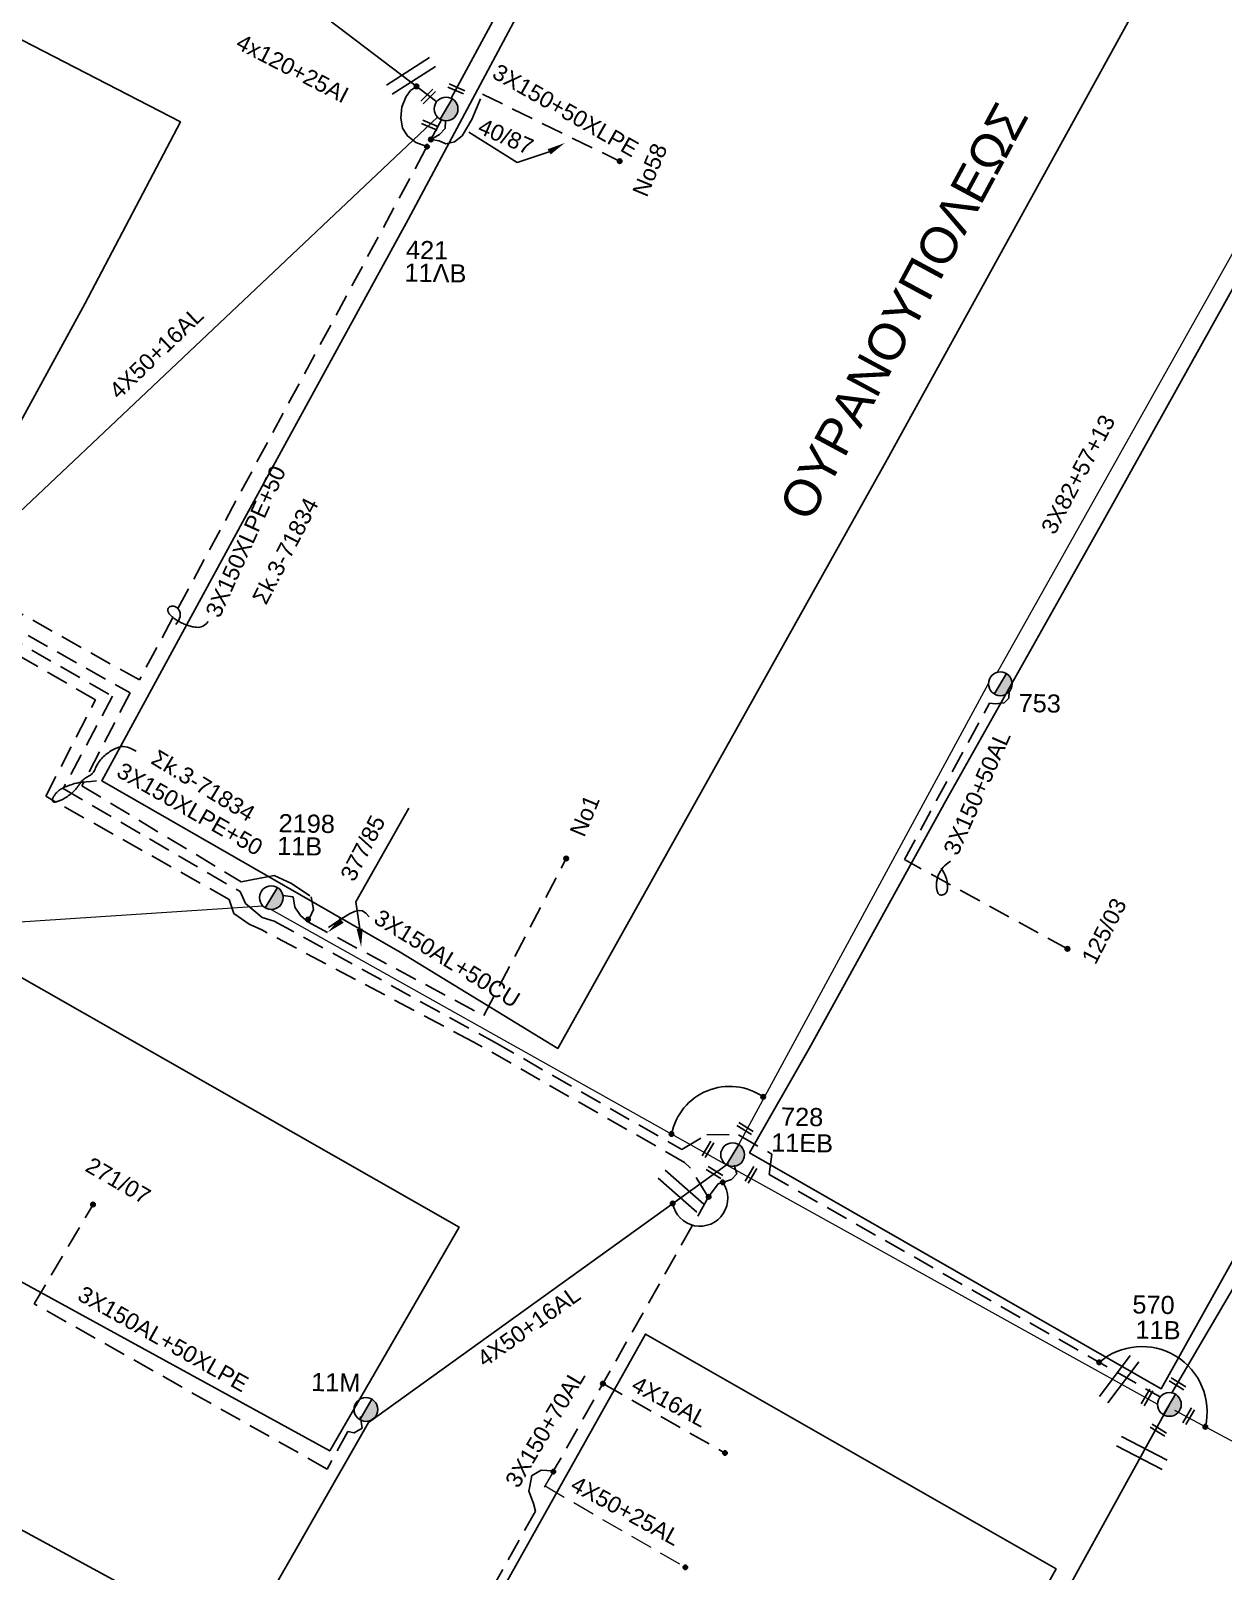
# Model space of a CAD drawing. Header units: millimetres. Extents: x 2875 to 4053, y 1200 to 1741.
# Drawn here: x 3798.1 to 3866.3, y 1558.4 to 1646.5 of the extents above; entities that cross this region are included whole.
import ezdxf

# ---------------------------------------------------------------- set-up
doc = ezdxf.new("R2010")
doc.units = ezdxf.units.MM
doc.linetypes.add('DASHED', pattern=[19.05, 12.7, -6.35])
doc.layers.add('Άγνωστα', color=7, linetype='Continuous', lineweight=5)
for name, color, linetype in [('Γέφυρες Εναέριου Δικτύου', 7, 'Continuous'), ('Γυμνά εναέρια ΧΤ και ΦΟΠ (3Φ)   4x50+16AL', 7, 'Continuous'), ('Επιγραφές - Σχήματα', 7, 'Continuous'), ('Καλώδια ΧΤ   3x150+50AL', 7, 'DASHED'), ('Καλώδια ΧΤ   3x150+50AL XLPE', 7, 'DASHED'), ('Καλώδια ΧΤ   3x150AL+50CU', 7, 'DASHED'), ('Καλώδια ΧΤ   3x150AL+50XLPE', 7, 'DASHED'), ('Μηχανική τομή', 7, 'Continuous'), ('Στύλος ΦΜ', 7, 'Continuous'), ('Στύλος ΦΜ @ 1', 7, 'Continuous'), ('Συνδέσεις', 7, 'Continuous'), ('Συνεστραμμένα ΧΤ   4x120+25 AL', 7, 'SYN_LINE'), ('Τομή', 7, 'Continuous'), ('Υπόβαθρο ΔΕΗ', 7, 'Continuous'), ('Υπόγεια καλώδια Δικτύου ΧΤ και Παρ. ΧΤ - 3X150+70 AL', 7, 'DASHED'), ('Υπόγεια καλώδια Παροχών ΧΤ   4x16AL', 7, 'DASHED')]:
    doc.layers.add(name, color=color, linetype=linetype)
doc.styles.add('arial', font='ARIAL.TTF')
doc.styles.get("Standard").update_dxf_attribs({"font": 'ARIAL.TTF'})
doc.linetypes.add('SYN_LINE', pattern='A,0.5,-0.0001,["/\\/\\/\\/",Standard,S=0.1,R=0,X=0,Y=-0.05],-0.25', length=0.7501)

# ---------------------------------------------------------------- blocks, each defined once
blk = doc.blocks.new('_ΣΥΝΔΕΣΗ')
at = {"layer": 'Συνδέσεις', "linetype": 'SYN_LINE', "ltscale": 40}
blk.add_hatch(color=256, dxfattribs=at).paths.add_polyline_path([(0.5, -0.01, 1), (-0.5, -0.01, 1)])
at = {"layer": 'Συνδέσεις'}
blk.add_circle((0, -0.01), 0.5, dxfattribs=at)
blk = doc.blocks.new('ΥΠΑΡΧΩΝ ΤΣΙΜΕΝΤΕΝΙΟΣ ΣΤΥΛΟΣ')
at = {"layer": 'Στύλος ΦΜ'}
blk.add_hatch(color=256, dxfattribs=at).paths.add_polyline_path([(-1.29, -2.28, 0.574793), (2.62, 0, 0.268822), (1.3, 2.27)])
blk.add_line((-1.29, -2.28), (1.3, 2.27), dxfattribs=at)
blk.add_circle((0, 0), 2.62, dxfattribs=at)
at = {"layer": 'Στύλος ΦΜ', "flags": 4}
for tag, p in [('ΑΡΙΘΜΟΣ', (-4.68, 8.05)), ('ΤΥΠΟΣ', (-4.91, 3.03))]:
    blk.add_attdef(tag, p, '', height=4, dxfattribs=at)
blk = doc.blocks.new('ΜΗΧΑΝΙΚΗ ΤΟΜΗ')
at = {"layer": 'Μηχανική τομή', "ltscale": 40}
for p, q in [((-1.89, 0.78), (1.89, 0.78)), ((1.89, 0), (-1.89, 0))]:
    blk.add_line(p, q, dxfattribs=at)
blk = doc.blocks.new('ΤΟΜΗ')
at = {"layer": 'Τομή', "ltscale": 40}
for p, q in [((-5.68, 0), (5.68, 0)), ((5.68, -2.33), (-5.68, -2.33))]:
    blk.add_line(p, q, dxfattribs=at)

msp = doc.modelspace()

# ---------------------------------------------------------------- linework, layer by layer
at = {"layer": 'Άγνωστα', "color": 27}
for points in [[(3867.289, 1634.662), (3853.352, 1609.841)], [(3838.568, 1582.842), (3852.852, 1609.199)], [(3782.688, 1594.61), (3811.349, 1596.491)], [(3811.831, 1596.278), (3837.877, 1581.675), (3862.52, 1567.986)]]:
    msp.add_lwpolyline(points, dxfattribs=at)
at = {"layer": 'Άγνωστα', "color": 85, "ltscale": 0.1}
msp.add_lwpolyline([(3863.481, 1567.65), (3901.874, 1547.054), (3914.852, 1536.719)], dxfattribs=at)
at = {"layer": 'Άγνωστα', "color": 6, "ltscale": 0.1}
msp.add_lwpolyline([(3827.894, 1564.02), (3827.452, 1563.239)], dxfattribs=at)
at = {"layer": 'Άγνωστα', "color": 1, "linetype": 'DASHED', "ltscale": 0.1}
msp.add_lwpolyline([(3827.493, 1563.312), (3835.518, 1558.657)], dxfattribs=at)
at = {"layer": 'Γέφυρες Εναέριου Δικτύου'}
msp.add_lwpolyline([(3820.74, 1639.906), (3820.1, 1640.152), (3819.627, 1640.522), (3819.344, 1640.969), (3819.238, 1641.553), (3819.311, 1642.176), (3819.554, 1642.778), (3819.802, 1643.117), (3820.141, 1643.352)], dxfattribs=at)
at = {"layer": 'Γέφυρες Εναέριου Δικτύου', "ltscale": 0.1}
for points in [[(3834.729, 1583.44, -0.539336), (3839.972, 1585.566, 10.000166)], [(3837.653, 1580.673, -1.24179), (3834.792, 1579.463, 0.939637)], [(3859.185, 1570.383, -0.72542), (3865.256, 1566.698, 0.150393)]]:
    msp.add_lwpolyline(points, format="xyb", dxfattribs=at)
at = {"layer": 'Γυμνά εναέρια ΧΤ και ΦΟΠ (3Φ)   4x50+16AL', "color": 133}
for points in [[(3822.131, 1642.673), (3833.86, 1664.386)], [(3794.304, 1616.055), (3821.344, 1641.597)]]:
    msp.add_lwpolyline(points, dxfattribs=at)
at = {"layer": 'Γυμνά εναέρια ΧΤ και ΦΟΠ (3Φ)   4x50+16AL', "color": 1, "ltscale": 0.1}
msp.add_lwpolyline([(3795.648, 1506.939), (3798.608, 1534.076), (3817.389, 1566.95), (3837.983, 1581.758)], dxfattribs=at)
at = {"layer": 'Επιγραφές - Σχήματα'}
for points in [[(3827.723, 1639.612), (3825.896, 1639.005), (3823.138, 1640.727)], [(3806.387, 1612.582), (3806.481, 1612.716), (3806.549, 1612.834), (3806.597, 1612.937), (3806.625, 1613.029), (3806.637, 1613.11), (3806.635, 1613.182), (3806.624, 1613.247), (3806.605, 1613.306), (3806.581, 1613.362), (3806.553, 1613.413), (3806.522, 1613.46), (3806.487, 1613.502), (3806.449, 1613.539), (3806.408, 1613.57), (3806.366, 1613.595), (3806.321, 1613.614), (3806.275, 1613.625), (3806.228, 1613.63), (3806.182, 1613.63), (3806.138, 1613.624), (3806.095, 1613.613), (3806.056, 1613.599), (3806.021, 1613.582), (3805.991, 1613.561), (3805.967, 1613.539), (3805.948, 1613.515), (3805.935, 1613.49), (3805.927, 1613.463), (3805.922, 1613.435), (3805.921, 1613.407), (3805.924, 1613.377), (3805.929, 1613.348), (3805.937, 1613.318), (3805.948, 1613.289), (3805.961, 1613.258), (3805.978, 1613.227), (3805.999, 1613.195), (3806.025, 1613.162), (3806.055, 1613.127), (3806.09, 1613.091), (3806.131, 1613.052), (3806.176, 1613.013), (3806.226, 1612.972), (3806.279, 1612.931), (3806.335, 1612.89), (3806.393, 1612.851), (3806.452, 1612.812), (3806.512, 1612.776), (3806.571, 1612.742), (3806.631, 1612.71), (3806.69, 1612.681), (3806.749, 1612.653), (3806.808, 1612.628), (3806.866, 1612.603), (3806.924, 1612.58), (3806.981, 1612.559), (3807.038, 1612.538), (3807.094, 1612.518), (3807.152, 1612.5), (3807.211, 1612.482), (3807.273, 1612.466), (3807.339, 1612.452), (3807.408, 1612.439), (3807.483, 1612.428), (3807.563, 1612.419), (3807.649, 1612.416), (3807.739, 1612.423), (3807.832, 1612.444), (3807.929, 1612.483), (3808.027, 1612.545), (3808.127, 1612.633), (3808.227, 1612.751)], [(3801.835, 1603.629), (3801.518, 1603.608), (3801.255, 1603.585), (3801.038, 1603.561), (3800.859, 1603.535), (3800.713, 1603.507), (3800.591, 1603.478), (3800.486, 1603.448), (3800.392, 1603.417), (3800.303, 1603.386), (3800.216, 1603.354), (3800.134, 1603.321), (3800.056, 1603.288), (3799.983, 1603.255), (3799.914, 1603.221), (3799.851, 1603.187), (3799.793, 1603.153), (3799.741, 1603.118), (3799.694, 1603.084), (3799.652, 1603.049), (3799.613, 1603.014), (3799.578, 1602.979), (3799.546, 1602.943), (3799.516, 1602.907), (3799.487, 1602.87), (3799.459, 1602.833), (3799.433, 1602.795), (3799.408, 1602.758), (3799.386, 1602.721), (3799.366, 1602.686), (3799.349, 1602.652), (3799.335, 1602.619), (3799.324, 1602.589), (3799.318, 1602.561), (3799.315, 1602.536), (3799.316, 1602.513), (3799.32, 1602.493), (3799.328, 1602.475), (3799.338, 1602.46), (3799.35, 1602.447), (3799.365, 1602.437), (3799.382, 1602.429), (3799.402, 1602.424), (3799.424, 1602.422), (3799.449, 1602.422), (3799.478, 1602.425), (3799.511, 1602.431), (3799.549, 1602.439), (3799.591, 1602.451), (3799.638, 1602.466), (3799.69, 1602.484), (3799.745, 1602.505), (3799.804, 1602.529), (3799.865, 1602.557), (3799.928, 1602.588), (3799.993, 1602.622), (3800.058, 1602.66), (3800.123, 1602.702), (3800.187, 1602.746), (3800.25, 1602.792), (3800.311, 1602.84), (3800.371, 1602.889), (3800.428, 1602.938), (3800.482, 1602.987), (3800.532, 1603.034), (3800.579, 1603.08), (3800.621, 1603.124), (3800.661, 1603.167), (3800.698, 1603.209), (3800.732, 1603.25), (3800.764, 1603.29), (3800.794, 1603.331), (3800.822, 1603.371), (3800.849, 1603.411), (3800.876, 1603.452), (3800.903, 1603.492), (3800.931, 1603.532), (3800.96, 1603.572), (3800.992, 1603.611), (3801.025, 1603.648), (3801.063, 1603.685), (3801.104, 1603.72), (3801.148, 1603.754), (3801.194, 1603.787), (3801.241, 1603.818), (3801.289, 1603.847), (3801.336, 1603.875), (3801.381, 1603.901), (3801.424, 1603.926), (3801.464, 1603.949), (3801.501, 1603.971), (3801.536, 1603.995), (3801.569, 1604.021), (3801.601, 1604.051), (3801.632, 1604.086), (3801.663, 1604.127), (3801.694, 1604.176), (3801.726, 1604.234), (3801.76, 1604.3), (3801.795, 1604.372), (3801.832, 1604.447), (3801.872, 1604.526), (3801.915, 1604.605), (3801.961, 1604.683), (3802.011, 1604.76), (3802.065, 1604.832), (3802.123, 1604.901), (3802.184, 1604.966), (3802.248, 1605.028), (3802.314, 1605.086), (3802.382, 1605.142), (3802.452, 1605.196), (3802.522, 1605.248), (3802.593, 1605.297), (3802.664, 1605.345), (3802.737, 1605.389), (3802.81, 1605.431), (3802.885, 1605.469), (3802.961, 1605.504), (3803.039, 1605.534), (3803.119, 1605.561), (3803.201, 1605.582), (3803.289, 1605.595), (3803.386, 1605.597), (3803.494, 1605.585), (3803.619, 1605.556), (3803.763, 1605.506), (3803.928, 1605.433), (3804.12, 1605.334)], [(3816.904, 1595.166), (3816.668, 1596.727), (3819.699, 1602.071)], [(3850.145, 1598.64), (3850.241, 1598.487), (3850.317, 1598.354), (3850.375, 1598.236), (3850.417, 1598.133), (3850.447, 1598.042), (3850.468, 1597.96), (3850.481, 1597.885), (3850.489, 1597.815), (3850.496, 1597.747), (3850.501, 1597.682), (3850.504, 1597.619), (3850.505, 1597.559), (3850.504, 1597.502), (3850.5, 1597.45), (3850.493, 1597.401), (3850.484, 1597.356), (3850.472, 1597.316), (3850.456, 1597.28), (3850.439, 1597.248), (3850.418, 1597.22), (3850.396, 1597.196), (3850.371, 1597.175), (3850.345, 1597.157), (3850.316, 1597.142), (3850.286, 1597.129), (3850.255, 1597.119), (3850.223, 1597.112), (3850.192, 1597.108), (3850.161, 1597.106), (3850.13, 1597.107), (3850.102, 1597.11), (3850.075, 1597.117), (3850.051, 1597.127), (3850.029, 1597.139), (3850.009, 1597.155), (3849.992, 1597.174), (3849.976, 1597.197), (3849.961, 1597.223), (3849.948, 1597.253), (3849.935, 1597.286), (3849.924, 1597.324), (3849.913, 1597.364), (3849.903, 1597.408), (3849.895, 1597.454), (3849.888, 1597.502), (3849.883, 1597.55), (3849.879, 1597.6), (3849.877, 1597.65), (3849.877, 1597.699), (3849.879, 1597.748), (3849.883, 1597.797), (3849.888, 1597.845), (3849.895, 1597.894), (3849.903, 1597.941), (3849.913, 1597.989), (3849.924, 1598.036), (3849.936, 1598.084), (3849.949, 1598.131), (3849.964, 1598.179), (3849.982, 1598.228), (3850.002, 1598.278), (3850.025, 1598.329), (3850.052, 1598.382), (3850.082, 1598.437), (3850.117, 1598.494), (3850.159, 1598.555), (3850.209, 1598.62), (3850.27, 1598.691), (3850.345, 1598.768), (3850.435, 1598.852), (3850.544, 1598.945), (3850.672, 1599.047)], [(3815.111, 1595.255), (3815.578, 1595.568), (3815.974, 1595.83), (3816.31, 1596.032), (3816.596, 1596.167), (3816.841, 1596.224), (3817.055, 1596.197), (3817.248, 1596.077), (3817.43, 1595.855)]]:
    msp.add_lwpolyline(points, dxfattribs=at)
for points in [[(3827.641, 1639.757), (3828.626, 1640.121), (3827.812, 1639.457)], [(3815.975, 1595.519), (3815.075, 1594.976), (3815.75, 1595.781)], [(3817.065, 1595.188), (3816.977, 1594.141), (3816.721, 1595.16)]]:
    msp.add_solid(points, dxfattribs=at)
at = {"layer": 'Καλώδια ΧΤ   3x150+50AL', "color": 27, "ltscale": 0.1}
msp.add_lwpolyline([(3857.366, 1594.035), (3848.047, 1599.14), (3852.915, 1608.082), (3853.255, 1608.035), (3853.753, 1608.093), (3854.022, 1608.36), (3854.035, 1608.735)], dxfattribs=at)
at = {"layer": 'Καλώδια ΧΤ   3x150+50AL XLPE', "color": 5, "ltscale": 0.1}
msp.add_lwpolyline([(3820.961, 1640.314), (3821.442, 1640.243), (3821.817, 1640.074), (3822.315, 1640.184), (3822.758, 1640.532), (3823.308, 1641.464), (3823.911, 1642.906), (3831.757, 1639.076)], dxfattribs=at)
at = {"layer": 'Καλώδια ΧΤ   3x150+50AL XLPE', "color": 5, "linetype": 'DASHED', "ltscale": 0.1}
for points in [[(3821.568, 1641.44), (3804.296, 1609.406), (3785.125, 1620.137), (3784.281, 1620.378), (3782.367, 1620.41), (3780.626, 1620.961), (3779.843, 1621.903), (3779.896, 1622.831), (3776.008, 1625.269), (3777.488, 1627.743)], [(3820.961, 1640.314), (3821.449, 1640.606), (3821.773, 1640.948), (3821.798, 1641.385)]]:
    msp.add_lwpolyline(points, dxfattribs=at)
at = {"layer": 'Καλώδια ΧΤ   3x150+50AL XLPE', "color": 1, "ltscale": 0.1}
msp.add_lwpolyline([(3836.809, 1579.875), (3835.783, 1581.525), (3835.476, 1581.816), (3823.384, 1588.717), (3811.298, 1595.112), (3810.568, 1595.443), (3809.702, 1596.047), (3809.428, 1596.85), (3798.942, 1602.755), (3801.789, 1608.274), (3793.788, 1612.885), (3783.974, 1618.428), (3782.53, 1618.438), (3780.155, 1618.584), (3778.724, 1619.3), (3778.067, 1620.385), (3777.555, 1621.709), (3777.248, 1622.116), (3773.543, 1624.392), (3773.543, 1624.392), (3772.829, 1624.783), (3775.303, 1629.066)], dxfattribs=at)
at = {"layer": 'Καλώδια ΧΤ   3x150+50AL XLPE', "color": 85, "ltscale": 0.1}
msp.add_lwpolyline([(3776.396, 1628.404), (3774.214, 1624.651), (3778.15, 1622.328), (3778.312, 1621.691), (3778.592, 1620.435), (3779.521, 1619.9), (3781.214, 1619.224), (3783.317, 1619.106), (3783.955, 1619.095), (3794.824, 1612.995), (3802.762, 1608.483), (3799.946, 1603.192), (3810.055, 1597.3), (3810.364, 1596.627), (3811.326, 1595.818), (3812.01, 1595.609), (3824.601, 1588.697), (3835.308, 1582.556), (3836.755, 1583.414), (3836.755, 1583.414), (3838.559, 1583.383), (3840.472, 1582.291), (3840.314, 1581.117), (3862.63, 1568.425)], dxfattribs=at)
at = {"layer": 'Καλώδια ΧΤ   3x150+50AL XLPE', "color": 27, "linetype": 'DASHED', "ltscale": 0.1}
msp.add_lwpolyline([(3776.941, 1628.074), (3775.176, 1625.031), (3778.894, 1622.727), (3779.269, 1622.156), (3779.187, 1621.549), (3779.585, 1620.736), (3780.418, 1620.257), (3781.595, 1619.868), (3783.257, 1619.786), (3784.295, 1619.642), (3787.96, 1617.537), (3803.767, 1608.67), (3801.008, 1603.351), (3810.123, 1597.857), (3811.21, 1598.078), (3811.995, 1598.219), (3812.987, 1597.761), (3814.113, 1597.013), (3814.259, 1596.276), (3813.937, 1595.57)], dxfattribs=at)
at = {"layer": 'Καλώδια ΧΤ   3x150AL+50CU', "color": 27, "ltscale": 0.1}
msp.add_lwpolyline([(3812.508, 1597.082), (3813.083, 1597.003), (3813.19, 1596.411), (3813.5, 1595.932), (3813.937, 1595.57), (3823.989, 1590.211), (3828.705, 1599.196)], dxfattribs=at)
at = {"layer": 'Καλώδια ΧΤ   3x150AL+50XLPE', "color": 1, "ltscale": 0.1}
msp.add_lwpolyline([(3816.917, 1567.277), (3816.941, 1567.227), (3817.044, 1566.609), (3816.587, 1566.353), (3816.223, 1566.435), (3815.042, 1564.281), (3798.287, 1573.724), (3801.645, 1579.412)], dxfattribs=at)
at = {"layer": 'Συνεστραμμένα ΧΤ   4x120+25 AL', "color": 5, "ltscale": 20}
msp.add_lwpolyline([(3807.457, 1653.003), (3821.297, 1642.473)], dxfattribs=at)
at = {"layer": 'Συνεστραμμένα ΧΤ   4x120+25 AL', "color": 85, "ltscale": 10}
msp.add_lwpolyline([(3863.342, 1568.637), (3874.58, 1587.817), (3881.908, 1600.598)], dxfattribs=at)
at = {"layer": 'Συνεστραμμένα ΧΤ   4x120+25 AL', "color": 1, "linetype": 'SYN_LINE', "ltscale": 10}
msp.add_lwpolyline([(3802.267, 1459.983), (3812.203, 1476.845), (3820.17, 1490.786), (3832.449, 1512.671), (3846.012, 1536.789), (3863.198, 1567.974)], dxfattribs=at)
at = {"layer": 'Υπόβαθρο ΔΕΗ'}
for points in [[(3835.395, 1665.179), (3850.543, 1669.797), (3862.569, 1673.593), (3873.035, 1668.496), (3861.97, 1649.106), (3847.062, 1622.009), (3828.233, 1588.334), (3819.218, 1593.837), (3802.144, 1603.639), (3810.301, 1618.642), (3819.665, 1635.731), (3835.395, 1665.179)], [(3745.575, 1672.785), (3733.815, 1652.062), (3767.541, 1632.242), (3784.261, 1622.223), (3793.505, 1616.911), (3801.173, 1630.908), (3806.646, 1641.317), (3790.359, 1649.74), (3762.287, 1664.312), (3745.575, 1672.785)]]:
    msp.add_lwpolyline(points, dxfattribs=at)
at = {"layer": 'Υπόβαθρο ΔΕΗ', "ltscale": 0.1}
for points in [[(3873.302, 1587.809), (3887.107, 1612.268), (3898.653, 1632.524), (3909.135, 1651.13), (3884.352, 1663.074), (3871.838, 1640.79), (3859.502, 1618.657), (3850.405, 1602.5), (3842.595, 1588.337), (3839.188, 1582.36), (3862.724, 1568.872), (3873.302, 1587.809)], [(3796.445, 1593.015), (3788.692, 1579.832), (3815.185, 1565.312), (3822.583, 1578.116), (3796.402, 1593.04)], [(3811.714, 1478.071), (3788.077, 1491.43), (3833.238, 1571.999), (3856.722, 1558.563), (3811.596, 1478.058)], [(3762.723, 1531.912), (3782.965, 1568.722), (3809.127, 1554.517), (3788.257, 1517.21), (3762.718, 1532.019)]]:
    msp.add_lwpolyline(points, dxfattribs=at)
at = {"layer": 'Υπόγεια καλώδια Δικτύου ΧΤ και Παρ. ΧΤ - 3X150+70 AL', "color": 1, "ltscale": 0.1}
for points in [[(3838.302, 1581.652), (3838.464, 1581.169), (3838.166, 1580.844), (3837.389, 1580.584), (3836.849, 1579.85), (3828.021, 1564.245)], [(3827.964, 1564.128), (3827.923, 1564.17), (3827.28, 1564.206), (3826.713, 1563.894), (3826.711, 1563.787), (3826.558, 1563.005), (3826.558, 1563.005), (3826.843, 1562.311), (3826.943, 1561.864), (3823.728, 1556.133)]]:
    msp.add_lwpolyline(points, dxfattribs=at)
at = {"layer": 'Υπόγεια καλώδια Παροχών ΧΤ   4x16AL', "color": 1, "ltscale": 0.1}
msp.add_lwpolyline([(3830.803, 1569.163), (3837.785, 1565.195)], dxfattribs=at)

# ---------------------------------------------------------------- block references
at = {"layer": 'Καλώδια ΧΤ   3x150AL+50XLPE', "xscale": 0.2590415103700448, "yscale": 0.2590415103700448, "zscale": 0.2590415103700448, "rotation": 359.0199368875902}
msp.add_blockref('_ΣΥΝΔΕΣΗ', (3801.645, 1579.415), dxfattribs=at)
at = {"layer": 'Μηχανική τομή'}
for p, xscale, yscale, zscale, rotation in [((3820.876, 1642.708), 0.2590415103703089, 0.2590415103703089, 0.2590415103703089, 44.79917812702379), ((3822.467, 1643.302), 0.2590415103702456, 0.2590415103702456, 0.2590415103702456, 156.3699767297186), ((3820.952, 1641.227), 0.2590415103702456, 0.2590415103702456, 0.2590415103702456, 156.3699767297186), ((3838.877, 1583.667), 0.2590415103700958, 0.2590415103700958, 0.2590415103700958, 327.87542790539), ((3836.726, 1582.611), 0.2590415103700281, 0.2590415103700281, 0.2590415103700281, 239.5090725814972), ((3837.132, 1581.153), 0.2590415103700958, 0.2590415103700958, 0.2590415103700958, 327.87542790539), ((3839.191, 1581.155), 0.2590415103700281, 0.2590415103700281, 0.2590415103700281, 239.5090725814972), ((3863.608, 1569.069), 0.2590415103700958, 0.2590415103700958, 0.2590415103700958, 327.87542790539), ((3861.826, 1568.426), 0.2590415103700281, 0.2590415103700281, 0.2590415103700281, 239.5090725814972), ((3864.214, 1567.35), 0.2590415103700281, 0.2590415103700281, 0.2590415103700281, 239.5090725814972), ((3862.519, 1566.413), 0.2590415103700958, 0.2590415103700958, 0.2590415103700958, 327.87542790539)]:
    msp.add_blockref('ΜΗΧΑΝΙΚΗ ΤΟΜΗ', p, dxfattribs=dict(at, xscale=xscale, yscale=yscale, zscale=zscale, rotation=rotation))
at = {"layer": 'Στύλος ΦΜ @ 1', "ltscale": 40}
ref = msp.add_blockref('ΥΠΑΡΧΩΝ ΤΣΙΜΕΝΤΕΝΙΟΣ ΣΤΥΛΟΣ', (3821.836, 1642.062), dxfattribs=dict(at, xscale=0.2590415103700448, yscale=0.2590415103700448, zscale=0.2590415103700448, rotation=359.0199368875902))
ref.add_attrib('ΤΥΠΟΣ', '11ΛΒ', (3819.449, 1632.193), dxfattribs={"layer": 'Στύλος ΦΜ', "height": 1.0362, "rotation": 359.01994, "flags": 4})
ref.add_attrib('ΑΡΙΘΜΟΣ', '421', (3819.533, 1633.494), dxfattribs={"layer": 'Στύλος ΦΜ', "height": 1.0362, "rotation": 359.01994, "flags": 4})
ref = msp.add_blockref('ΥΠΑΡΧΩΝ ΤΣΙΜΕΝΤΕΝΙΟΣ ΣΤΥΛΟΣ', (3853.53, 1609.187), dxfattribs=dict(at, xscale=0.2590415103700448, yscale=0.2590415103700448, zscale=0.2590415103700448, rotation=359.0199368875902))
ref.add_attrib('ΤΥΠΟΣ', '753', (3854.568, 1607.577), dxfattribs={"layer": 'Στύλος ΦΜ', "height": 1.0362, "rotation": 359.01994, "flags": 4})
ref = msp.add_blockref('ΥΠΑΡΧΩΝ ΤΣΙΜΕΝΤΕΝΙΟΣ ΣΤΥΛΟΣ', (3811.842, 1596.956), dxfattribs=dict(at, xscale=0.2590415103700448, yscale=0.2590415103700448, zscale=0.2590415103700448, rotation=359.0199368875902))
ref.add_attrib('ΤΥΠΟΣ', '11B', (3812.166, 1599.404), dxfattribs={"layer": 'Στύλος ΦΜ', "height": 1.0362, "rotation": 359.01994, "flags": 4})
ref.add_attrib('ΑΡΙΘΜΟΣ', '2198', (3812.25, 1600.705), dxfattribs={"layer": 'Στύλος ΦΜ', "height": 1.0362, "rotation": 359.01994, "flags": 4})
ref = msp.add_blockref('ΥΠΑΡΧΩΝ ΤΣΙΜΕΝΤΕΝΙΟΣ ΣΤΥΛΟΣ', (3838.221, 1582.259), dxfattribs=dict(at, xscale=0.2590415103700448, yscale=0.2590415103700448, zscale=0.2590415103700448, rotation=359.0199368875902))
ref.add_attrib('ΤΥΠΟΣ', '728', (3840.98, 1583.923), dxfattribs={"layer": 'Στύλος ΦΜ', "height": 1.0362, "rotation": 359.01994, "flags": 4})
ref.add_attrib('ΑΡΙΘΜΟΣ', '11EB', (3840.417, 1582.441), dxfattribs={"layer": 'Στύλος ΦΜ', "height": 1.0362, "rotation": 359.01994, "flags": 4})
ref = msp.add_blockref('ΥΠΑΡΧΩΝ ΤΣΙΜΕΝΤΕΝΙΟΣ ΣΤΥΛΟΣ', (3863.198, 1567.974), dxfattribs=dict(at, xscale=0.2590415103700448, yscale=0.2590415103700448, zscale=0.2590415103700448, rotation=359.0199368875902))
ref.add_attrib('ΤΥΠΟΣ', '570', (3861.075, 1573.179), dxfattribs={"layer": 'Στύλος ΦΜ', "height": 1.0362, "rotation": 359.01994, "flags": 4})
ref.add_attrib('ΑΡΙΘΜΟΣ', '11B', (3861.257, 1571.739), dxfattribs={"layer": 'Στύλος ΦΜ', "height": 1.0362, "rotation": 359.01994, "flags": 4})
ref = msp.add_blockref('ΥΠΑΡΧΩΝ ΤΣΙΜΕΝΤΕΝΙΟΣ ΣΤΥΛΟΣ', (3817.25, 1567.686), dxfattribs=dict(at, xscale=0.2590415103700448, yscale=0.2590415103700448, zscale=0.2590415103700448, rotation=359.0199368875902))
ref.add_attrib('ΤΥΠΟΣ', '11M', (3814.111, 1568.742), dxfattribs={"layer": 'Στύλος ΦΜ', "height": 1.0362, "rotation": 359.01994, "flags": 4})
at = {"layer": 'Συνδέσεις', "xscale": 0.2590415103700448, "yscale": 0.2590415103700448, "zscale": 0.2590415103700448, "rotation": 359.0199368875902}
for p in [(3820.142, 1643.355), (3820.961, 1640.314), (3820.741, 1639.908), (3831.758, 1639.079), (3828.706, 1599.199), (3813.939, 1595.71), (3857.366, 1594.035), (3839.972, 1585.569), (3834.73, 1583.443), (3837.654, 1580.676), (3834.793, 1579.466), (3836.85, 1579.853), (3859.186, 1570.386), (3865.257, 1566.701), (3827.965, 1564.131), (3835.519, 1558.66)]:
    msp.add_blockref('_ΣΥΝΔΕΣΗ', p, dxfattribs=at)
at = {"layer": 'Τομή'}
for p, xscale, yscale, zscale, rotation in [((3819.657, 1644.211), 0.2590415103699232, 0.2590415103699232, 0.2590415103699232, 32.66204381152414), ((3835.466, 1580.401), 0.259041510369984, 0.259041510369984, 0.259041510369984, 318.6420368895937), ((3860.078, 1569.601), 0.2590415103701069, 0.2590415103701069, 0.2590415103701069, 52.98602574984321), ((3861.76, 1565.467), 0.25904151037002, 0.25904151037002, 0.25904151037002, 332.4924202676671)]:
    msp.add_blockref('ΤΟΜΗ', p, dxfattribs=dict(at, xscale=xscale, yscale=yscale, zscale=zscale, rotation=rotation))
at = {"layer": 'Υπόγεια καλώδια Παροχών ΧΤ   4x16AL', "xscale": 0.2590415103700448, "yscale": 0.2590415103700448, "zscale": 0.2590415103700448, "rotation": 359.0199368875902}
for p in [(3830.804, 1569.166), (3837.786, 1565.198)]:
    msp.add_blockref('_ΣΥΝΔΕΣΗ', p, dxfattribs=at)

# ---------------------------------------------------------------- texts
at = {"layer": 'Άγνωστα', "color": 7, "char_height": 0.9325}
for s, insert, width, attachment_point, rotation in [('4x120+25ΑΙ', (3810.167, 1646.4), 87.23055, 1, 332.62347), ('3X82+57+13', (3857.979, 1621.164), 14.4278, 5, 62.02836)]:
    msp.add_mtext(s, dxfattribs=dict(at, insert=insert, width=width, attachment_point=attachment_point, rotation=rotation))
at = {"layer": 'Άγνωστα', "insert": (3829.319, 1563.935), "char_height": 0.9325, "width": 7.90431, "attachment_point": 1, "rotation": 331.5426}
msp.add_mtext('4X50+25AL', dxfattribs=at)
at = {"layer": 'Γυμνά εναέρια ΧΤ και ΦΟΠ (3Φ)   4x50+16AL', "color": 7, "char_height": 0.9325, "width": 87.23055, "attachment_point": 1}
for insert, rotation in [((3802.475, 1626.085), 43.93259), ((3823.5, 1570.828), 35.51025)]:
    msp.add_mtext('4X50+16AL', dxfattribs=dict(at, insert=insert, rotation=rotation))
at = {"layer": 'Επιγραφές - Σχήματα', "attachment_point": 1}
for s, insert, char_height, width, rotation in [('ΟΥΡΑΝΟΥΠΟΛΕΩΣ', (3840.795, 1619.337), 2.07233, 15.54428, 61.66788), ('\\pt0.93255;271/07', (3801.594, 1582.171), 0.93255, 3.66915, 329.94762)]:
    msp.add_mtext(s, dxfattribs=dict(at, insert=insert, char_height=char_height, width=width, rotation=rotation))
at = {"layer": 'Επιγραφές - Σχήματα', "ltscale": 40, "char_height": 0.93255, "width": 48.72343, "attachment_point": 1, "style": 'arial'}
for s, insert, rotation in [('{\\fArial|b0|i0|c161|p34;40/87}', (3823.949, 1641.568), 336.37422), ('{\\fArial|b0|i0|c161|p34;Σk.3-71834}', (3810.709, 1614.074), 62.59644), ('{\\fArial|b0|i0|c161|p34;Σk.3-71834}', (3805.367, 1605.473), 328.81015), ('{\\fArial|b0|i0|c161|p34;377/85}', (3815.742, 1598.232), 62.77456), ('{\\fArial|b0|i0|c161|p34;125/03}', (3858.135, 1593.492), 62.77456)]:
    msp.add_mtext(s, dxfattribs=dict(at, insert=insert, rotation=rotation))
at = {"layer": 'Επιγραφές - Σχήματα', "char_height": 0.9325, "width": 87.23055, "attachment_point": 1, "rotation": 67.4233, "style": 'arial'}
for s, insert in [('No58', (3832.455, 1637.319)), ('No1', (3828.871, 1600.722))]:
    msp.add_mtext(s, dxfattribs=dict(at, insert=insert))
at = {"layer": 'Καλώδια ΧΤ   3x150+50AL', "color": 7, "insert": (3850.236, 1599.678), "char_height": 0.9325, "width": 87.23055, "attachment_point": 1, "rotation": 66.16409}
msp.add_mtext('3X150+50AL', dxfattribs=at)
at = {"layer": 'Καλώδια ΧΤ   3x150+50AL XLPE', "color": 7, "char_height": 0.93255, "width": 14.4278, "attachment_point": 5}
for s, insert, rotation in [('3X150+50XLPE', (3828.668, 1641.979), 330.27334), ('3X150XLPE+50', (3810.375, 1617.326), 65.75586), ('3X150XLPE+50', (3807.184, 1602.026), 330.27334)]:
    msp.add_mtext(s, dxfattribs=dict(at, insert=insert, rotation=rotation))
at = {"layer": 'Καλώδια ΧΤ   3x150AL+50CU', "color": 7, "insert": (3818.115, 1596.345), "char_height": 0.93255, "width": 87.23055, "attachment_point": 1, "rotation": 328.47971}
msp.add_mtext('3X150AL+50CU', dxfattribs=at)
at = {"layer": 'Καλώδια ΧΤ   3x150AL+50XLPE', "color": 7, "insert": (3805.657, 1571.716), "char_height": 0.93255, "width": 14.4278, "attachment_point": 5, "rotation": 330.60139}
msp.add_mtext('3X150AL+50XLPE', dxfattribs=at)
at = {"layer": 'Υπόγεια καλώδια Δικτύου ΧΤ και Παρ. ΧΤ - 3X150+70 AL', "color": 7, "insert": (3825.16, 1563.604), "char_height": 0.9325, "width": 87.23055, "attachment_point": 1, "rotation": 59.14764}
msp.add_mtext('3X150+70AL', dxfattribs=at)
at = {"layer": 'Υπόγεια καλώδια Παροχών ΧΤ   4x16AL', "color": 7, "insert": (3832.8, 1569.644), "char_height": 0.9325, "width": 87.23055, "attachment_point": 1, "rotation": 331.73549}
msp.add_mtext('4X16AL', dxfattribs=at)

doc.saveas('drawing.dxf')
